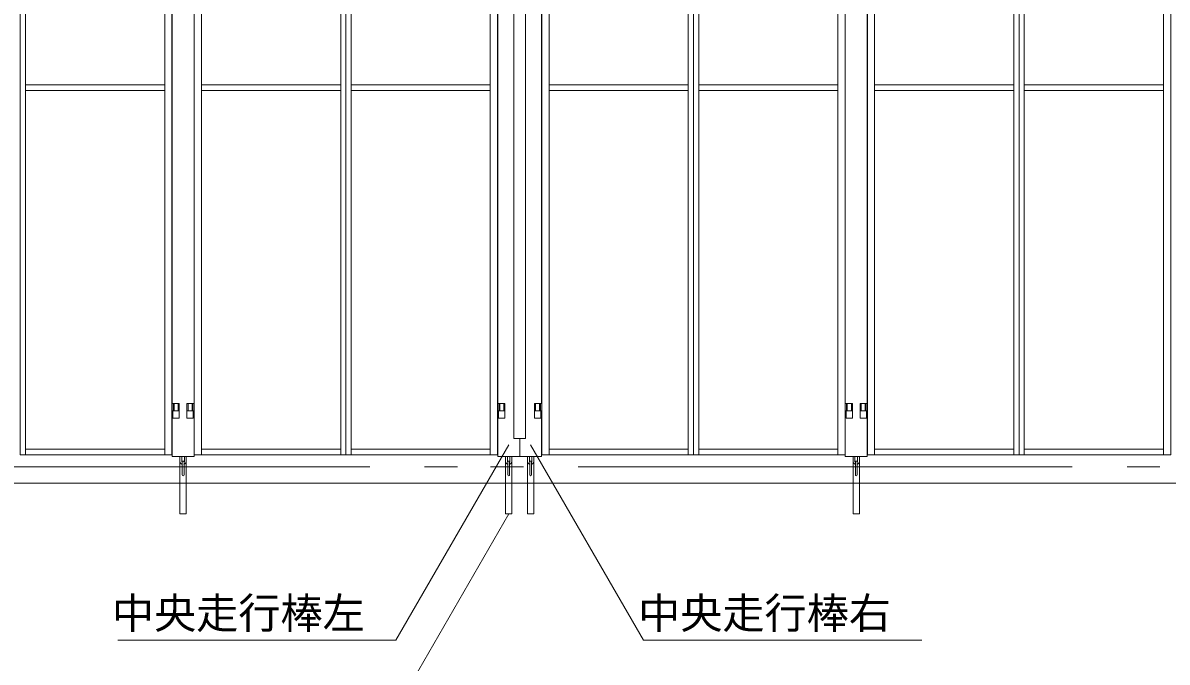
# Model space of a CAD drawing. Units: millimetres, scale not verified. Extents: x -35488 to -11338, y -17325 to 17325.
# Drawn here: x -28806 to -25678, y 3966 to 5713 of the extents above; entities that cross this region are included whole.
import ezdxf
from ezdxf.enums import TextEntityAlignment as Align

# ---------------------------------------------------------------- set-up
doc = ezdxf.new("R2010")
doc.units = ezdxf.units.MM
doc.header["$LTSCALE"] = 150
doc.linetypes.add('DASHED1', pattern=[1.8, 1.2, -0.6])
doc.linetypes.add('DOUBLE_CHAIN2', pattern=[12.8, 9, -1, 0.6, -0.6, 0.6, -1])
for name, color, linetype, lineweight in [('0-5_ﾍﾞｰｽﾗｲﾝ', 5, 'Continuous', 18), ('0-8_ﾜｲﾔｰﾛｰﾌﾟ', 7, 'DOUBLE_CHAIN2', 18), ('1-0_中央走行棒', 7, 'Continuous', 18), ('1-1_中央走行棒右', 7, 'Continuous', 18), ('1-2_中央走行棒左', 7, 'Continuous', 18), ('1-7_標準ﾊﾟﾈﾙ', 7, 'Continuous', 18), ('1-9_文字', 7, 'Continuous', 18), ('1-A_落とし棒', 7, 'Continuous', 18)]:
    doc.layers.add(name, color=color, linetype=linetype, lineweight=lineweight)
doc.styles.add('ＭＳ ゴシック', font='')
doc.styles.get('ＭＳ ゴシック').set_extended_font_data('MS Gothic')

msp = doc.modelspace()

# ---------------------------------------------------------------- linework, layer by layer
at = {"layer": '0-5_ﾍﾞｰｽﾗｲﾝ'}
msp.add_line((-34358.1, 4455), (-21498.1, 4455), dxfattribs=at)
at = {"layer": '0-8_ﾜｲﾔｰﾛｰﾌﾟ'}
msp.add_line((-22098.1, 4500), (-32799.7, 4500), dxfattribs=at)
at = {"layer": '1-0_中央走行棒'}
for p, q in [((-28398.1, 6024.1), (-28398.1, 4672.6)), ((-28338.1, 4672.6), (-28338.1, 6024.1)), ((-26558.1, 4672.6), (-26558.1, 6024.1)), ((-26498.1, 6024.1), (-26498.1, 4672.6)), ((-28376.7, 4514.5), (-28376.7, 4527.6)), ((-28371.7, 4514.5), (-28371.7, 4527.6)), ((-28370.6, 4513.1), (-28370.6, 4478.1)), ((-28365.6, 4478.1), (-28365.6, 4513.1)), ((-28364.7, 4527.6), (-28364.7, 4514.5)), ((-28359.7, 4527.6), (-28359.7, 4514.5)), ((-26536.6, 4527.6), (-26536.6, 4514.5)), ((-26531.6, 4527.6), (-26531.6, 4514.5)), ((-26530.6, 4478.1), (-26530.6, 4513.1)), ((-26525.6, 4513.1), (-26525.6, 4478.1)), ((-26524.6, 4514.5), (-26524.6, 4527.6)), ((-26519.6, 4514.5), (-26519.6, 4527.6))]:
    msp.add_line(p, q, dxfattribs=at)
for points in [[(-28398.1, 4652.6), (-28398.1, 4527.6), (-28338.1, 4527.6), (-28338.1, 4652.6)], [(-26498.1, 4652.6), (-26498.1, 4527.6), (-26558.1, 4527.6), (-26558.1, 4652.6)]]:
    msp.add_lwpolyline(points, dxfattribs=at)
for points in [[(-28395.8, 4632.6), (-28378.5, 4632.6), (-28378.5, 4652.6), (-28395.8, 4652.6)], [(-28357.8, 4632.6), (-28340.5, 4632.6), (-28340.5, 4652.6), (-28357.8, 4652.6)], [(-26538.5, 4632.6), (-26555.8, 4632.6), (-26555.8, 4652.6), (-26538.5, 4652.6)], [(-26500.5, 4632.6), (-26517.8, 4632.6), (-26517.8, 4652.6), (-26500.5, 4652.6)]]:
    msp.add_lwpolyline(points, close=True, dxfattribs=at)
for centre, radius, start, end in [((-28368.2, 4514.5), 8.51, 180, 253.254), ((-28368.2, 4514.5), 3.5, 180, 225.592), ((-28368.1, 4513.1), 2.5, 0, 180), ((-28368.2, 4514.5), 8.51, 287.463, 0), ((-28368.2, 4514.5), 3.5, 316.787, 0), ((-26528.1, 4514.5), 8.51, 180, 252.537), ((-26528.1, 4514.5), 3.5, 180, 223.213), ((-26528.1, 4513.1), 2.5, 0, 180), ((-26528.1, 4514.5), 3.5, 314.408, 0), ((-26528.1, 4514.5), 8.51, 286.746, 0), ((-28368.1, 4478.1), 2.5, 180, 0), ((-26528.1, 4478.1), 2.5, 180, 0)]:
    msp.add_arc(centre, radius, start, end, dxfattribs=at)
at = {"layer": '1-1_中央走行棒右'}
for p, q in [((-27388.1, 4672.6), (-27388.1, 6024.1)), ((-27426.7, 4514.5), (-27426.7, 4527.6)), ((-27421.7, 4514.5), (-27421.7, 4527.6)), ((-27420.6, 4513.1), (-27420.6, 4478.1)), ((-27415.6, 4478.1), (-27415.6, 4513.1)), ((-27414.7, 4527.6), (-27414.7, 4514.5)), ((-27409.7, 4527.6), (-27409.7, 4514.5))]:
    msp.add_line(p, q, dxfattribs=at)
for points in [[(-27464.1, 4577.6), (-27432.1, 4577.6), (-27432.1, 7327.6), (-27464.1, 7327.6)], [(-27407.8, 4632.6), (-27390.5, 4632.6), (-27390.5, 4652.6), (-27407.8, 4652.6)]]:
    msp.add_lwpolyline(points, close=True, dxfattribs=at)
msp.add_lwpolyline([(-27448.1, 4577.6), (-27448.1, 4527.6), (-27388.1, 4527.6), (-27388.1, 4652.6)], dxfattribs=at)
for centre, radius, start, end in [((-27418.2, 4514.5), 8.51, 180, 253.254), ((-27418.2, 4514.5), 3.5, 180, 225.592), ((-27418.1, 4513.1), 2.5, 0, 180), ((-27418.2, 4514.5), 8.51, 287.463, 0), ((-27418.2, 4514.5), 3.5, 316.787, 0), ((-27418.1, 4478.1), 2.5, 180, 0)]:
    msp.add_arc(centre, radius, start, end, dxfattribs=at)
at = {"layer": '1-2_中央走行棒左'}
for p, q in [((-27508.1, 6024.1), (-27508.1, 4672.6)), ((-27486.7, 4514.5), (-27486.7, 4527.6)), ((-27481.7, 4514.5), (-27481.7, 4527.6)), ((-27480.6, 4513.1), (-27480.6, 4478.1)), ((-27475.6, 4478.1), (-27475.6, 4513.1)), ((-27474.7, 4527.6), (-27474.7, 4514.5)), ((-27469.7, 4527.6), (-27469.7, 4514.5))]:
    msp.add_line(p, q, dxfattribs=at)
msp.add_lwpolyline([(-27508.1, 4652.6), (-27508.1, 4527.6), (-27448.1, 4527.6), (-27448.1, 4577.6)], dxfattribs=at)
msp.add_lwpolyline([(-27488.5, 4632.6), (-27505.8, 4632.6), (-27505.8, 4652.6), (-27488.5, 4652.6)], close=True, dxfattribs=at)
for centre, radius, start, end in [((-27478.2, 4514.5), 8.51, 180, 253.254), ((-27478.2, 4514.5), 3.5, 180, 225.592), ((-27478.1, 4513.1), 2.5, 0, 180), ((-27478.2, 4514.5), 8.51, 287.463, 0), ((-27478.2, 4514.5), 3.5, 316.787, 0), ((-27478.1, 4478.1), 2.5, 180, 0)]:
    msp.add_arc(centre, radius, start, end, dxfattribs=at)
at = {"layer": '1-7_標準ﾊﾟﾈﾙ'}
for p, q in [((-28394.8, 4672.6), (-28394.8, 4652.6)), ((-28341.4, 4672.6), (-28341.4, 4652.6)), ((-27504.8, 4672.6), (-27504.8, 4652.6)), ((-27391.4, 4672.6), (-27391.4, 4652.6)), ((-26554.8, 4672.6), (-26554.8, 4652.6)), ((-26501.4, 4672.6), (-26501.4, 4652.6))]:
    msp.add_line(p, q, dxfattribs=at)
at = {"layer": '1-7_標準ﾊﾟﾈﾙ', "color": 4, "linetype": 'DASHED1', "lineweight": 9}
for p, q in [((-28392.6, 4672.6), (-28392.6, 4652.6)), ((-28381.6, 4672.6), (-28381.6, 4652.6)), ((-28354.6, 4672.6), (-28354.6, 4652.6)), ((-28343.6, 4672.6), (-28343.6, 4652.6)), ((-27502.6, 4672.6), (-27502.6, 4652.6)), ((-27491.6, 4672.6), (-27491.6, 4652.6)), ((-27404.6, 4672.6), (-27404.6, 4652.6)), ((-27393.6, 4672.6), (-27393.6, 4652.6)), ((-26552.6, 4672.6), (-26552.6, 4652.6)), ((-26541.6, 4672.6), (-26541.6, 4652.6)), ((-26514.6, 4672.6), (-26514.6, 4652.6)), ((-26503.6, 4672.6), (-26503.6, 4652.6))]:
    msp.add_line(p, q, dxfattribs=at)
at = {"layer": '1-7_標準ﾊﾟﾈﾙ'}
for points in [[(-28813.1, 7535.6), (-28798.9, 7535.6), (-28798.9, 4532.6), (-28813.1, 4532.6)], [(-28398.6, 7535.6), (-28418.4, 7535.6), (-28418.4, 4532.6), (-28398.6, 4532.6)], [(-28337.6, 7535.6), (-28317.9, 7535.6), (-28317.9, 4532.6), (-28337.6, 4532.6)], [(-27923.1, 7535.6), (-27937.4, 7535.6), (-27937.4, 4532.6), (-27923.1, 4532.6)], [(-27923.1, 7535.6), (-27908.9, 7535.6), (-27908.9, 4532.6), (-27923.1, 4532.6)], [(-27508.6, 7535.6), (-27528.4, 7535.6), (-27528.4, 4532.6), (-27508.6, 4532.6)], [(-27387.6, 7535.6), (-27367.9, 7535.6), (-27367.9, 4532.6), (-27387.6, 4532.6)], [(-26973.1, 7535.6), (-26987.4, 7535.6), (-26987.4, 4532.6), (-26973.1, 4532.6)], [(-26973.1, 7535.6), (-26958.9, 7535.6), (-26958.9, 4532.6), (-26973.1, 4532.6)], [(-26558.6, 7535.6), (-26578.4, 7535.6), (-26578.4, 4532.6), (-26558.6, 4532.6)], [(-26497.6, 7535.6), (-26477.9, 7535.6), (-26477.9, 4532.6), (-26497.6, 4532.6)], [(-26083.1, 7535.6), (-26097.4, 7535.6), (-26097.4, 4532.6), (-26083.1, 4532.6)], [(-26083.1, 7535.6), (-26068.9, 7535.6), (-26068.9, 4532.6), (-26083.1, 4532.6)], [(-25668.6, 7535.6), (-25688.4, 7535.6), (-25688.4, 4532.6), (-25668.6, 4532.6)], [(-28798.9, 5544.1), (-28418.4, 5544.1), (-28418.4, 5528.1), (-28798.9, 5528.1)], [(-27937.4, 5544.1), (-28317.9, 5544.1), (-28317.9, 5528.1), (-27937.4, 5528.1)], [(-27908.9, 5544.1), (-27528.4, 5544.1), (-27528.4, 5528.1), (-27908.9, 5528.1)], [(-26987.4, 5544.1), (-27367.9, 5544.1), (-27367.9, 5528.1), (-26987.4, 5528.1)], [(-26958.9, 5544.1), (-26578.4, 5544.1), (-26578.4, 5528.1), (-26958.9, 5528.1)], [(-26097.4, 5544.1), (-26477.9, 5544.1), (-26477.9, 5528.1), (-26097.4, 5528.1)], [(-26068.9, 5544.1), (-25688.4, 5544.1), (-25688.4, 5528.1), (-26068.9, 5528.1)], [(-28798.9, 4532.6), (-28418.4, 4532.6), (-28418.4, 4548.1), (-28798.9, 4548.1)], [(-27937.4, 4532.6), (-28317.9, 4532.6), (-28317.9, 4548.1), (-27937.4, 4548.1)], [(-27908.9, 4532.6), (-27528.4, 4532.6), (-27528.4, 4548.1), (-27908.9, 4548.1)], [(-26987.4, 4532.6), (-27367.9, 4532.6), (-27367.9, 4548.1), (-26987.4, 4548.1)], [(-26958.9, 4532.6), (-26578.4, 4532.6), (-26578.4, 4548.1), (-26958.9, 4548.1)], [(-26097.4, 4532.6), (-26477.9, 4532.6), (-26477.9, 4548.1), (-26097.4, 4548.1)], [(-26068.9, 4532.6), (-25688.4, 4532.6), (-25688.4, 4548.1), (-26068.9, 4548.1)]]:
    msp.add_lwpolyline(points, close=True, dxfattribs=at)
for points in [[(-28398.6, 4652.6), (-28378.6, 4652.6), (-28378.6, 4672.6), (-28398.6, 4672.6)], [(-28337.6, 4652.6), (-28357.6, 4652.6), (-28357.6, 4672.6), (-28337.6, 4672.6)], [(-27508.6, 4652.6), (-27488.6, 4652.6), (-27488.6, 4672.6), (-27508.6, 4672.6)], [(-27387.6, 4652.6), (-27407.6, 4652.6), (-27407.6, 4672.6), (-27387.6, 4672.6)], [(-26558.6, 4652.6), (-26538.6, 4652.6), (-26538.6, 4672.6), (-26558.6, 4672.6)], [(-26497.6, 4652.6), (-26517.6, 4652.6), (-26517.6, 4672.6), (-26497.6, 4672.6)]]:
    msp.add_lwpolyline(points, dxfattribs=at)
at = {"layer": '1-9_文字'}
for p, q in [((-27478.2, 4559.8), (-27786.5, 4025.8)), ((-27418.1, 4559.8), (-27109.8, 4025.8)), ((-27478.2, 4371.4), (-27786.5, 3837.4)), ((-28546.5, 4025.8), (-27786.9, 4025.8)), ((-27786.5, 4025.8), (-27786.9, 4025.8)), ((-27109.8, 4025.8), (-27109.3, 4025.8)), ((-27109.3, 4025.8), (-26349.3, 4025.8))]:
    msp.add_line(p, q, dxfattribs=at)
at = {"layer": '1-A_落とし棒'}
for points in [[(-28359.6, 4527.6), (-28359.6, 4371.4), (-28376.6, 4371.4), (-28376.6, 4527.6)], [(-27469.7, 4527.6), (-27469.7, 4371.4), (-27486.7, 4371.4), (-27486.7, 4527.6)], [(-27409.7, 4527.6), (-27409.7, 4371.4), (-27426.7, 4371.4), (-27426.7, 4527.6)], [(-26519.6, 4527.6), (-26519.6, 4371.4), (-26536.6, 4371.4), (-26536.6, 4527.6)]]:
    msp.add_lwpolyline(points, close=True, dxfattribs=at)

# ---------------------------------------------------------------- texts
at = {"layer": '1-9_文字', "style": 'ＭＳ ゴシック'}
for s, p in [('中央走行棒左', (-28562.8, 4032.3)), ('中央走行棒右', (-27124.5, 4032.3))]:
    msp.add_text(s, height=84.46, dxfattribs=at).set_placement(p, align=Align.BOTTOM_LEFT)

doc.saveas('drawing.dxf')
